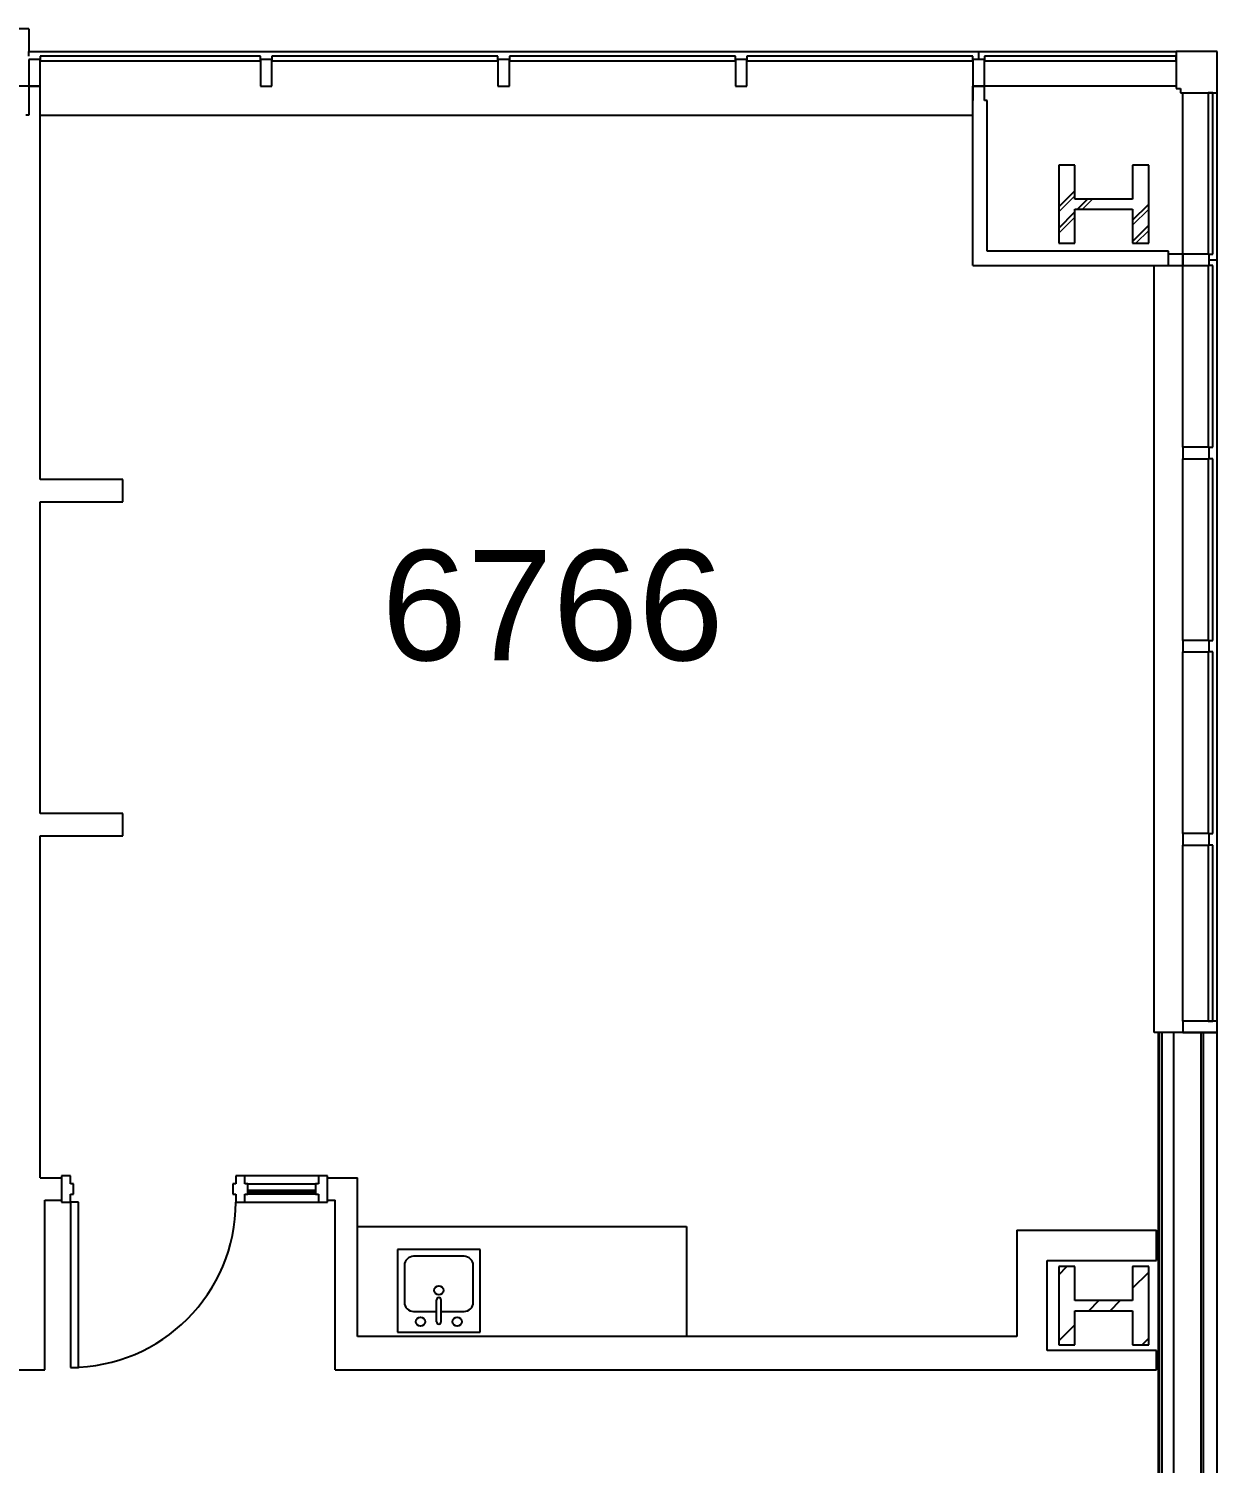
# Model space of a CAD drawing. Header units: inches. Extents: x -59 to 5673, y -29 to 4299.
# Drawn here: x 2036.3 to 2295.3, y 3944.7 to 4257.3 of the extents above; entities that cross this region are included whole.
import ezdxf

# ---------------------------------------------------------------- set-up
doc = ezdxf.new("R2010")
doc.units = ezdxf.units.IN
doc.header["$LTSCALE"] = 96
doc.header["$MEASUREMENT"] = 0
for name, color, linetype in [('A-ANNO-ROOM', 4, 'Continuous'), ('A-COLS', 5, 'Continuous'), ('A-DOOR', 2, 'Continuous'), ('A-FLOR-CASE', 3, 'Continuous'), ('A-FLOR-PFIX', 2, 'Continuous'), ('A-GLAZ', 2, 'Continuous'), ('A-WALL-FULL', 6, 'Continuous')]:
    doc.layers.add(name, color=color, linetype=linetype)
doc.styles.add('ARIAL', font='arial.ttf')

msp = doc.modelspace()

# ---------------------------------------------------------------- hatches: boundary and pattern name
at = {"layer": 'A-COLS', "lineweight": 15}
h = msp.add_hatch(dxfattribs=at)
h.set_pattern_fill('FP_203', color=256, angle=-90, style=0, pattern_type=2)
h.set_pattern_definition([(45, (-0.0003, -1.105), (-9.503515, 9.503515), []), (45, (-0.0003, 13.295), (-9.503515, 9.503515), [])])
h.paths.add_polyline_path([(2280.38, 4210.58), (2280.38, 4227.58), (2276.88, 4227.58), (2276.88, 4220.17), (2264.28, 4220.17), (2264.28, 4227.58), (2260.78, 4227.58), (2260.78, 4210.58), (2264.28, 4210.58), (2264.28, 4217.98), (2276.88, 4217.98), (2276.88, 4210.58)], flags=0)

# ---------------------------------------------------------------- linework, layer by layer
at = {"layer": 'A-COLS'}
for p, q in [((2264.28, 4227.58), (2260.78, 4227.58)), ((2260.78, 4227.58), (2260.78, 4210.58)), ((2264.28, 4227.58), (2260.78, 4227.58)), ((2260.78, 4227.58), (2260.78, 4210.58)), ((2264.28, 4220.17), (2264.28, 4227.58)), ((2264.28, 4220.17), (2264.28, 4227.58)), ((2280.38, 4227.58), (2276.88, 4227.58)), ((2276.88, 4227.58), (2276.88, 4220.17)), ((2280.38, 4227.58), (2276.88, 4227.58)), ((2276.88, 4227.58), (2276.88, 4220.17)), ((2280.38, 4210.58), (2280.38, 4227.58)), ((2280.38, 4210.58), (2280.38, 4227.58)), ((2260.78, 4218.5), (2264.28, 4222)), ((2276.88, 4220.17), (2264.28, 4220.17)), ((2276.88, 4220.17), (2264.28, 4220.17)), ((2264.86, 4217.98), (2267.06, 4220.17)), ((2260.78, 4213.89), (2264.28, 4217.39)), ((2264.28, 4210.58), (2264.28, 4217.98)), ((2264.28, 4217.98), (2276.88, 4217.98)), ((2264.28, 4210.58), (2264.28, 4217.98)), ((2264.28, 4217.98), (2276.88, 4217.98)), ((2276.88, 4215.6), (2280.38, 4219.1)), ((2276.88, 4217.98), (2276.88, 4210.58)), ((2276.88, 4217.98), (2276.88, 4210.58)), ((2276.88, 4210.99), (2280.38, 4214.49)), ((2260.78, 4210.58), (2264.28, 4210.58)), ((2260.78, 4210.58), (2264.28, 4210.58)), ((2276.88, 4210.58), (2280.38, 4210.58)), ((2276.88, 4210.58), (2280.38, 4210.58)), ((2260.78, 3985.81), (2262.54, 3987.58)), ((2264.28, 3987.58), (2260.78, 3987.58)), ((2260.78, 3987.58), (2260.78, 3970.58)), ((2264.28, 3980.17), (2264.28, 3987.58)), ((2276.88, 3987.51), (2276.94, 3987.58)), ((2280.38, 3987.58), (2276.88, 3987.58)), ((2276.88, 3987.58), (2276.88, 3980.17)), ((2276.88, 3982.9), (2280.38, 3986.4)), ((2280.38, 3970.58), (2280.38, 3987.58)), ((2276.88, 3980.17), (2264.28, 3980.17)), ((2267.35, 3977.98), (2269.54, 3980.17)), ((2271.96, 3977.98), (2274.15, 3980.17)), ((2264.28, 3970.58), (2264.28, 3977.98)), ((2264.28, 3977.98), (2276.88, 3977.98)), ((2276.88, 3977.98), (2276.88, 3970.58)), ((2260.78, 3971.41), (2264.28, 3974.91)), ((2260.78, 3970.58), (2264.28, 3970.58)), ((2276.88, 3970.58), (2280.38, 3970.58)), ((2278.95, 3970.58), (2280.38, 3972))]:
    msp.add_line(p, q, dxfattribs=at)
at = {"layer": 'A-DOOR'}
for p, q in [((2043.45, 4007.39), (2043.45, 4001.64)), ((2045.45, 4007.39), (2043.45, 4007.39)), ((2045.45, 4005.64), (2045.45, 4007.39)), ((2046.08, 4005.64), (2045.45, 4005.64)), ((2046.08, 4003.39), (2046.08, 4005.64)), ((2081.45, 4005.64), (2080.83, 4005.64)), ((2080.83, 4005.64), (2080.83, 4003.39)), ((2083.45, 4007.39), (2081.45, 4007.39)), ((2081.45, 4007.39), (2081.45, 4005.64)), ((2083.45, 4005.64), (2083.45, 4007.39)), ((2099.45, 4007.39), (2083.45, 4007.39)), ((2084.08, 4005.64), (2083.45, 4005.64)), ((2084.08, 4003.39), (2084.08, 4005.64)), ((2084.08, 4005.64), (2098.83, 4005.64)), ((2099.45, 4005.64), (2098.83, 4005.64)), ((2098.83, 4005.64), (2098.83, 4003.39)), ((2101.45, 4007.39), (2099.45, 4007.39)), ((2099.45, 4007.39), (2099.45, 4005.64)), ((2101.45, 4001.64), (2101.45, 4007.39)), ((2043.45, 4001.64), (2045.45, 4001.64)), ((2045.45, 4001.64), (2045.45, 4003.39)), ((2045.45, 4003.39), (2046.08, 4003.39)), ((2047.2, 4001.64), (2045.45, 4001.64)), ((2045.45, 4001.64), (2045.45, 3965.64)), ((2047.2, 3965.64), (2047.2, 4001.64)), ((2080.83, 4003.39), (2081.45, 4003.39)), ((2081.45, 4003.39), (2081.45, 4001.64)), ((2081.45, 4001.64), (2083.45, 4001.64)), ((2083.45, 4001.64), (2083.45, 4003.39)), ((2083.45, 4003.39), (2084.08, 4003.39)), ((2083.45, 4001.64), (2099.45, 4001.64)), ((2098.83, 4004.14), (2084.08, 4004.14)), ((2084.08, 4003.89), (2098.83, 4003.89)), ((2098.83, 4003.39), (2084.08, 4003.39)), ((2098.83, 4003.39), (2099.45, 4003.39)), ((2099.45, 4003.39), (2099.45, 4001.64)), ((2099.45, 4001.64), (2101.45, 4001.64)), ((2045.45, 3965.64), (2047.2, 3965.64))]:
    msp.add_line(p, q, dxfattribs=at)
msp.add_arc((2045.45, 4001.64), 36, 270, 0, dxfattribs=at)
at = {"layer": 'A-FLOR-CASE'}
for p, q in [((2107.95, 3996.33), (2179.68, 3996.33)), ((2179.68, 3996.33), (2179.68, 3972.33))]:
    msp.add_line(p, q, dxfattribs=at)
at = {"layer": 'A-FLOR-PFIX'}
for p, q in [((2134.7, 3991.33), (2116.7, 3991.33)), ((2116.7, 3991.33), (2116.7, 3973.33)), ((2131.2, 3989.83), (2120.2, 3989.83)), ((2134.7, 3973.33), (2134.7, 3991.33)), ((2118.2, 3987.83), (2118.2, 3979.83)), ((2133.2, 3979.83), (2133.2, 3987.83)), ((2125.2, 3975.58), (2125.2, 3980.33)), ((2126.2, 3975.58), (2126.2, 3980.33)), ((2120.2, 3977.83), (2125.2, 3977.83)), ((2126.2, 3977.83), (2131.2, 3977.83)), ((2116.7, 3973.33), (2134.7, 3973.33))]:
    msp.add_line(p, q, dxfattribs=at)
for centre in [(2125.7, 3982.42), (2121.7, 3975.58), (2129.7, 3975.58)]:
    msp.add_circle(centre, 1, dxfattribs=at)
for centre, radius, start, end in [((2120.2, 3987.83), 2, 90, 180), ((2131.2, 3987.83), 2, 0, 90), ((2120.2, 3979.83), 2, 180, 270), ((2125.7, 3980.33), 0.5, 0, 180), ((2131.2, 3979.83), 2, 270, 0), ((2125.7, 3975.58), 0.5, 180, 0)]:
    msp.add_arc(centre, radius, start, end, dxfattribs=at)
at = {"layer": 'A-GLAZ'}
for p, q in [((2036.33, 4257.33), (2011.58, 4257.33)), ((2036.33, 4257.33), (2036.33, 4252.33)), ((2036.33, 4251.33), (2036.33, 4252.33)), ((2036.33, 4252.33), (2243.33, 4252.33)), ((2086.83, 4251.33), (2038.83, 4251.33)), ((2038.83, 4251.33), (2038.83, 4250.33)), ((2086.83, 4250.33), (2086.83, 4251.33)), ((2138.58, 4251.33), (2089.33, 4251.33)), ((2089.33, 4251.33), (2089.33, 4250.33)), ((2138.58, 4250.33), (2138.58, 4251.33)), ((2190.33, 4251.33), (2141.08, 4251.33)), ((2141.08, 4251.33), (2141.08, 4250.33)), ((2190.33, 4250.33), (2190.33, 4251.33)), ((2191.58, 4252.33), (2286.33, 4252.33)), ((2242.08, 4251.33), (2192.83, 4251.33)), ((2192.83, 4251.33), (2192.83, 4250.33)), ((2242.08, 4251.33), (2192.83, 4251.33)), ((2192.83, 4251.33), (2192.83, 4250.33)), ((2242.08, 4250.33), (2242.08, 4251.33)), ((2242.08, 4250.33), (2242.08, 4251.33)), ((2243.33, 4250.58), (2243.33, 4252.33)), ((2243.33, 4250.58), (2243.33, 4252.33)), ((2244.58, 4251.33), (2244.58, 4250.33)), ((2286.33, 4251.33), (2244.58, 4251.33)), ((2244.58, 4251.33), (2244.58, 4250.33)), ((2286.33, 4250.33), (2286.33, 4251.33)), ((2038.83, 4250.58), (2036.33, 4250.58)), ((2036.33, 4250.58), (2036.33, 4244.83)), ((2038.83, 4244.83), (2038.83, 4250.58)), ((2038.83, 4250.33), (2086.83, 4250.33)), ((2089.33, 4250.33), (2138.58, 4250.33)), ((2141.08, 4250.33), (2190.33, 4250.33)), ((2192.83, 4250.33), (2242.08, 4250.33)), ((2192.83, 4250.33), (2242.08, 4250.33)), ((2244.58, 4250.33), (2286.33, 4250.33)), ((2036.33, 4244.83), (2012.58, 4244.83)), ((2036.33, 4244.83), (2038.83, 4244.83)), ((2286.33, 4244.83), (2244.58, 4244.83)), ((2287.83, 4208.23), (2287.83, 4243.33)), ((2293.33, 4243.33), (2293.33, 4208.23)), ((2294.33, 4243.33), (2293.33, 4243.33)), ((2294.33, 4208.23), (2294.33, 4243.33)), ((2295.33, 4164.88), (2295.33, 4243.33)), ((2038.83, 4238.45), (2242.08, 4238.45)), ((2191.58, 4238.45), (2242.08, 4238.45)), ((2293.33, 4208.23), (2294.33, 4208.23)), ((2293.33, 4208.23), (2294.33, 4208.23)), ((2287.83, 4166.13), (2287.83, 4205.73)), ((2293.33, 4205.73), (2293.33, 4166.13)), ((2294.33, 4205.73), (2293.33, 4205.73)), ((2293.33, 4205.73), (2293.33, 4166.13)), ((2294.33, 4205.73), (2293.33, 4205.73)), ((2293.58, 4206.98), (2295.33, 4206.98)), ((2294.33, 4166.13), (2294.33, 4205.73)), ((2294.33, 4166.13), (2294.33, 4205.73)), ((2295.33, 4041.08), (2295.33, 4206.98)), ((2293.33, 4166.13), (2294.33, 4166.13)), ((2293.33, 4166.13), (2294.33, 4166.13)), ((2287.83, 4124.03), (2287.83, 4163.63)), ((2293.33, 4163.63), (2293.33, 4124.03)), ((2294.33, 4163.63), (2293.33, 4163.63)), ((2294.33, 4124.03), (2294.33, 4163.63)), ((2293.33, 4124.03), (2294.33, 4124.03)), ((2287.83, 4081.93), (2287.83, 4121.53)), ((2293.33, 4121.53), (2293.33, 4081.93)), ((2294.33, 4121.53), (2293.33, 4121.53)), ((2294.33, 4081.93), (2294.33, 4121.53)), ((2287.83, 4041.08), (2287.83, 4079.43)), ((2293.33, 4081.93), (2294.33, 4081.93)), ((2293.33, 4079.43), (2293.33, 4041.08)), ((2294.33, 4079.43), (2293.33, 4079.43)), ((2294.33, 4041.08), (2294.33, 4079.43)), ((2293.33, 4041.08), (2294.33, 4041.08))]:
    msp.add_line(p, q, dxfattribs=at)
at = {"layer": 'A-GLAZ', "extrusion": (0, 0, -1)}
for p, q in [((2295.33, 4252.33), (2286.33, 4252.33)), ((2286.33, 4252.33), (2286.33, 4244.33)), ((2295.33, 4243.33), (2295.33, 4252.33)), ((2089.33, 4250.58), (2086.83, 4250.58)), ((2086.83, 4250.58), (2086.83, 4244.83)), ((2089.33, 4244.83), (2089.33, 4250.58)), ((2141.08, 4250.58), (2138.58, 4250.58)), ((2138.58, 4250.58), (2138.58, 4244.83)), ((2141.08, 4244.83), (2141.08, 4250.58)), ((2192.83, 4250.58), (2190.33, 4250.58)), ((2190.33, 4250.58), (2190.33, 4244.83)), ((2192.83, 4244.83), (2192.83, 4250.58)), ((2244.58, 4250.58), (2242.08, 4250.58)), ((2242.08, 4250.58), (2242.08, 4244.83)), ((2244.58, 4250.58), (2242.08, 4250.58)), ((2242.08, 4250.58), (2242.08, 4244.83)), ((2244.58, 4244.83), (2244.58, 4250.58)), ((2244.58, 4244.83), (2244.58, 4250.58)), ((2086.83, 4244.83), (2089.33, 4244.83)), ((2138.58, 4244.83), (2141.08, 4244.83)), ((2190.33, 4244.83), (2192.83, 4244.83)), ((2242.08, 4244.83), (2244.58, 4244.83)), ((2242.08, 4244.83), (2244.58, 4244.83)), ((2286.33, 4244.33), (2287.33, 4244.33)), ((2287.33, 4244.33), (2287.33, 4243.33)), ((2287.33, 4243.33), (2295.33, 4243.33)), ((2287.83, 4208.23), (2287.83, 4205.73)), ((2293.58, 4208.23), (2287.83, 4208.23)), ((2287.83, 4208.23), (2287.83, 4205.73)), ((2293.58, 4208.23), (2287.83, 4208.23)), ((2293.58, 4205.73), (2293.58, 4208.23)), ((2293.58, 4205.73), (2293.58, 4208.23)), ((2287.83, 4205.73), (2293.58, 4205.73)), ((2287.83, 4205.73), (2293.58, 4205.73)), ((2287.83, 4166.13), (2287.83, 4163.63)), ((2293.58, 4166.13), (2287.83, 4166.13)), ((2293.58, 4163.63), (2293.58, 4166.13)), ((2287.83, 4163.63), (2293.58, 4163.63)), ((2287.83, 4124.03), (2287.83, 4121.53)), ((2293.58, 4124.03), (2287.83, 4124.03)), ((2293.58, 4121.53), (2293.58, 4124.03)), ((2287.83, 4121.53), (2293.58, 4121.53)), ((2287.83, 4081.93), (2287.83, 4079.43)), ((2293.58, 4081.93), (2287.83, 4081.93)), ((2287.83, 4079.43), (2293.58, 4079.43)), ((2293.58, 4079.43), (2293.58, 4081.93)), ((2287.83, 4041.08), (2287.83, 4038.58)), ((2295.33, 4041.08), (2287.83, 4041.08)), ((2295.33, 4038.58), (2295.33, 4041.08)), ((2287.83, 4038.58), (2295.33, 4038.58))]:
    msp.add_line(p, q, dxfattribs=at)
at = {"layer": 'A-WALL-FULL'}
for p, q in [((2036.33, 4244.83), (2036.33, 4238.45)), ((2038.83, 4244.83), (2036.33, 4244.83)), ((2038.83, 4159.08), (2038.83, 4244.83)), ((2242.08, 4205.73), (2242.08, 4244.83)), ((2244.58, 4244.83), (2242.08, 4244.83)), ((2242.08, 4244.83), (2242.08, 4241.7)), ((2244.58, 4244.83), (2242.08, 4244.83)), ((2244.58, 4241.7), (2244.58, 4244.83)), ((2244.58, 4241.7), (2244.58, 4244.83)), ((2245.2, 4241.7), (2244.58, 4241.7)), ((2245.2, 4208.85), (2245.2, 4241.7)), ((2036.33, 4238.45), (2035.7, 4238.45)), ((2284.7, 4208.85), (2245.2, 4208.85)), ((2284.7, 4205.73), (2284.7, 4208.85)), ((2284.7, 4208.23), (2284.7, 4208.85)), ((2287.83, 4208.23), (2284.7, 4208.23)), ((2287.83, 4208.23), (2284.7, 4208.23)), ((2287.83, 4205.73), (2287.83, 4208.23)), ((2287.83, 4205.73), (2287.83, 4208.23)), ((2242.08, 4205.73), (2287.83, 4205.73)), ((2281.58, 4038.58), (2281.58, 4205.73)), ((2056.83, 4159.08), (2038.83, 4159.08)), ((2056.83, 4154.2), (2056.83, 4159.08)), ((2038.83, 4086.33), (2038.83, 4154.2)), ((2038.83, 4154.2), (2056.83, 4154.2)), ((2056.83, 4086.33), (2038.83, 4086.33)), ((2056.83, 4081.45), (2056.83, 4086.33)), ((2038.83, 4006.95), (2038.83, 4081.45)), ((2038.83, 4081.45), (2056.83, 4081.45)), ((2282.45, 4038.58), (2281.58, 4038.58)), ((2282.45, 4038.58), (2282.45, 3743.83)), ((2295.33, 4038.58), (2282.45, 4038.58)), ((2282.7, 3743.83), (2282.7, 4038.58)), ((2283.33, 3743.83), (2283.33, 4038.58)), ((2285.83, 3743.83), (2285.83, 4038.58)), ((2291.83, 3737.83), (2291.83, 4038.58)), ((2292.33, 3737.33), (2292.33, 4038.58)), ((2295.33, 3734.33), (2295.33, 4038.58)), ((2038.83, 4006.95), (2043.45, 4006.95)), ((2101.45, 4006.95), (2107.95, 4006.95)), ((2107.95, 3972.33), (2107.95, 4006.95)), ((2039.83, 3965.08), (2039.83, 4002.08)), ((2039.83, 4002.08), (2043.45, 4002.08)), ((2101.45, 4002.08), (2103.08, 4002.08)), ((2103.08, 3965.08), (2103.08, 4002.08)), ((2251.65, 3995.51), (2282.08, 3995.51)), ((2251.65, 3995.51), (2251.65, 3972.33)), ((2282.08, 3988.89), (2282.08, 3995.51)), ((2258.28, 3969.33), (2258.28, 3988.89)), ((2258.28, 3988.89), (2282.08, 3988.89)), ((2251.65, 3972.33), (2107.95, 3972.33)), ((2282.08, 3969.33), (2258.28, 3969.33)), ((2282.08, 3965.08), (2282.08, 3969.33)), ((1911.33, 3965.08), (2039.83, 3965.08)), ((2103.08, 3965.08), (2282.08, 3965.08))]:
    msp.add_line(p, q, dxfattribs=at)

# ---------------------------------------------------------------- texts
at = {"layer": 'A-ANNO-ROOM', "style": 'ARIAL'}
msp.add_text('6766', height=24, dxfattribs=at).set_placement((2113.2, 4119.7))

doc.saveas('drawing.dxf')
